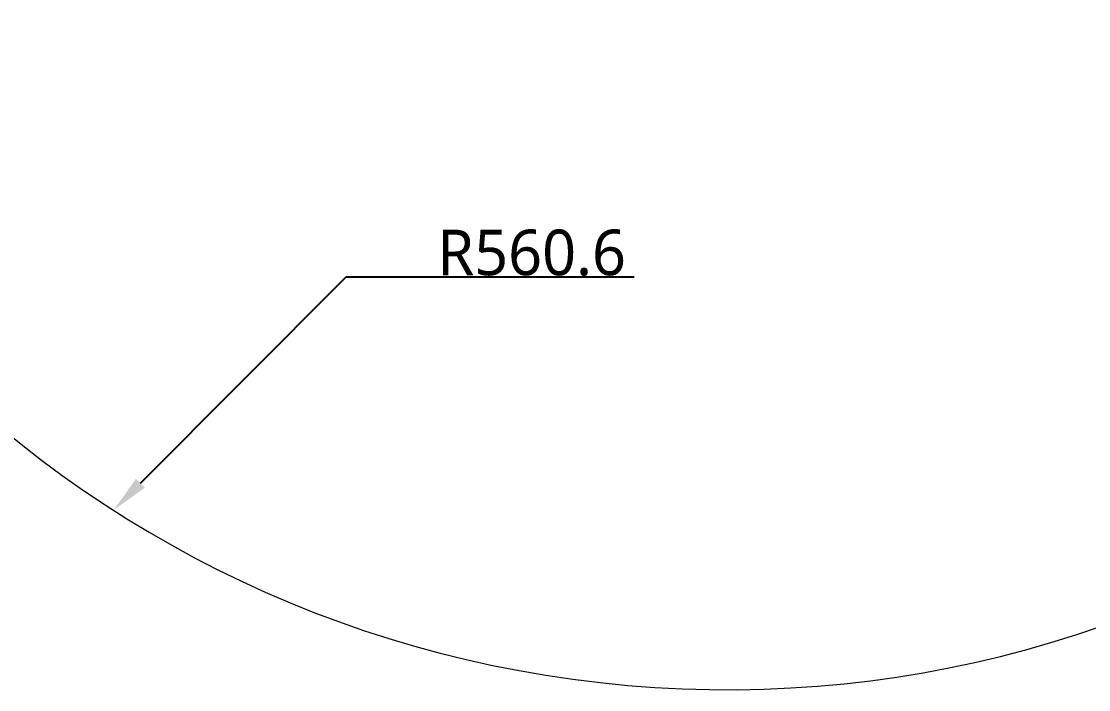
# Model space of a CAD drawing. Header units: millimetres. Extents: x 5828 to 6704, y 123 to 421.
# Drawn here: x 6568.03 to 6603.14, y 212.24 to 234.24 of the extents above; entities that cross this region are included whole.
import ezdxf
from ezdxf import colors
from ezdxf.entities.mleader import LeaderData, LeaderLine
from ezdxf.math import Vec2, Vec3

# ---------------------------------------------------------------- set-up
doc = ezdxf.new("R2010")
doc.units = ezdxf.units.MM
doc.layers.add('多重引线', color=7, linetype='Continuous')
doc.layers.add('运动范围', color=7, linetype='Continuous')
doc.styles.add('微软雅黑', font='msyh.ttc', dxfattribs={"height": 1.5})

msp = doc.modelspace()

# ---------------------------------------------------------------- linework, layer by layer
at = {"layer": '运动范围', "color": 0, "linetype": 'Continuous', "lineweight": 0}
msp.add_arc((6591.2263, 249.6198), 37.378, 10, 350, dxfattribs=at)

# ---------------------------------------------------------------- leaders
at = {"layer": '多重引线'}
ml = msp.add_multileader_mtext('Standard', dxfattribs=at)
ml.set_content('R560.6', style='微软雅黑')
ml.set_leader_properties()
ml.build(insert=Vec2(0, 0))
ml.multileader.update_dxf_attribs({"text_left_attachment_type": 5, "text_right_attachment_type": 5, "dogleg_length": 1, "arrow_head_size": 1.25})
ctx = ml.context
ctx.base_point, ctx.char_height, ctx.arrow_head_size, ctx.plane_origin = Vec3(6579.7106, 225.832), 1.5, 1.25, Vec3(6571.0599, 218.1487)
ctx.left_attachment, ctx.right_attachment = 5, 5
notes = []
notes.append((ctx, [(0, (1, 1, 0), (6578.7106, 225.832), (1, 0), 1, [(0, [(6571.0599, 218.1487)], 0, [])])]))
ctx.mtext.insert, ctx.mtext.flow_direction = Vec3(6581.7106, 227.3833), 5
for ctx, leaders in notes:
    for number, flags, end, landing, length, lines in leaders:
        leader = LeaderData()
        leader.index, (leader.has_last_leader_line, leader.has_dogleg_vector, leader.attachment_direction) = number, flags
        leader.last_leader_point, leader.dogleg_vector, leader.dogleg_length = Vec3(end), Vec3(landing), length
        for number, points, colour, breaks in lines:
            line = LeaderLine()
            line.index, line.vertices, line.color, line.breaks = number, Vec3.list(points), colors.encode_raw_color(colour), breaks
            leader.lines.append(line)
        ctx.leaders.append(leader)

doc.saveas('drawing.dxf')
